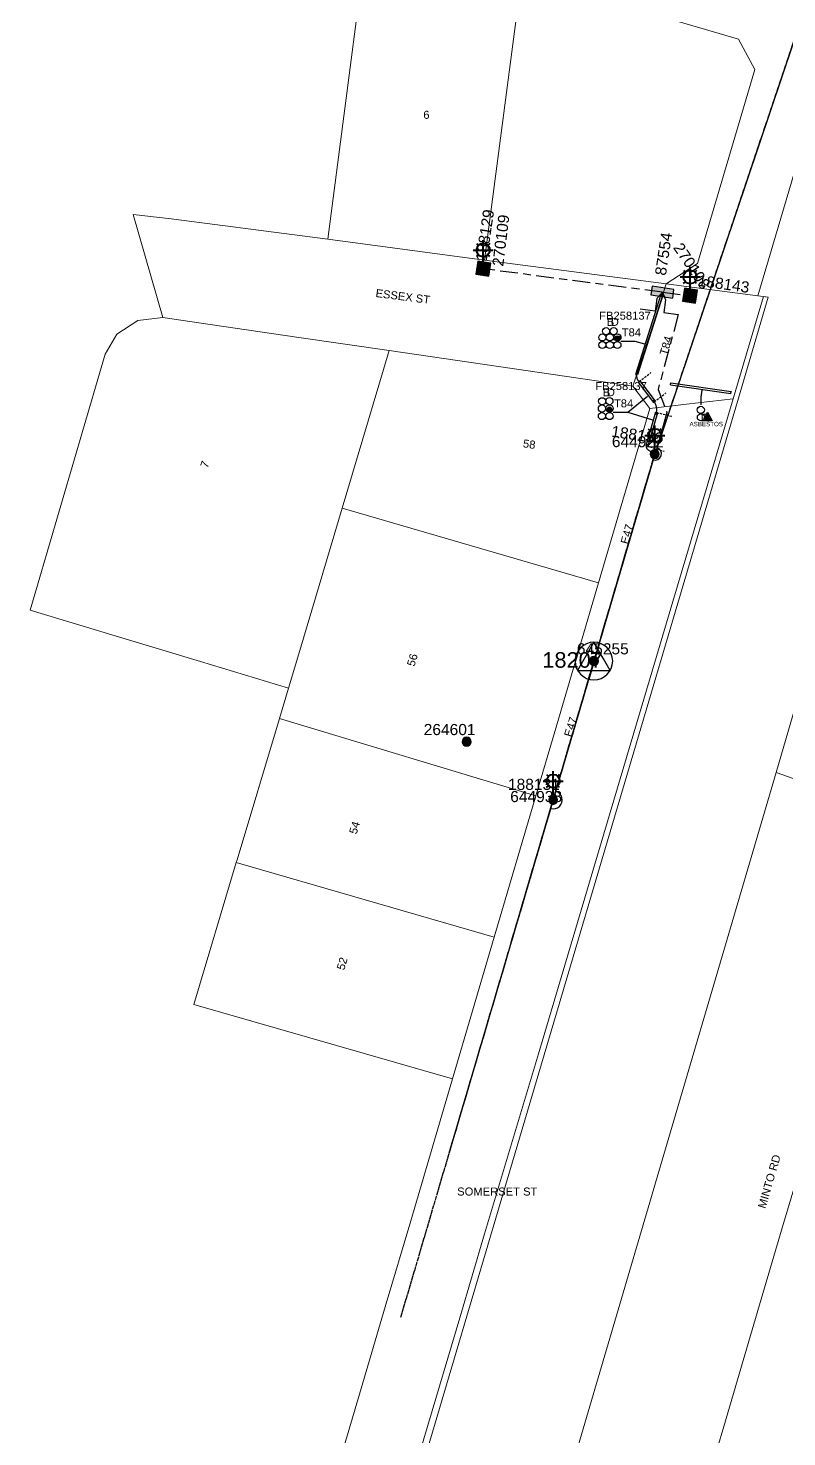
# Model space of a CAD drawing. Header units: metres. Extents: x 300457 to 302353, y 6232868 to 6234686.
# Drawn here: x 300828.5 to 300999, y 6233141.4 to 6233458.1 of the extents above; entities that cross this region are included whole.
import ezdxf
from ezdxf.enums import TextEntityAlignment as Align

# ---------------------------------------------------------------- set-up
doc = ezdxf.new("R2010")
doc.units = ezdxf.units.M
for name, pattern in [('Cable Exist OH', [1, 1, 0]), ('Cable Exist UG', [8.2, 4, -1.2, 1.8, -1.2]), ('DASHED', [0.75, 0.5, -0.25])]:
    doc.linetypes.add(name, pattern=pattern)
doc.layers.get('0').update_dxf_attribs({"color": 6})
for name, color, linetype, lineweight in [('Cadastre Buildings_SP_EXT', 9, 'Continuous', 5), ('Cadastre Land Parcels_SP_EXT', 9, 'Continuous', 5), ('Cadastre Roads_SP_EXT', 9, 'Continuous', 5)]:
    doc.layers.add(name, color=color, linetype=linetype, lineweight=lineweight)
for name, color, linetype in [('Duct_SP_EXT', 7, 'Continuous'), ('Equip_SP_SL_EXT', 7, 'Continuous'), ('Mains_HV_EXT', 7, 'Continuous'), ('Mains_LV_EXT', 7, 'Continuous'), ('Mains_LV_SL_EXT', 7, 'Continuous'), ('Mains_TR_EXT', 7, 'Continuous'), ('Sub_SP_TR_HV_LV_EXT', 7, 'Continuous'), ('SupportsOH_SP_TR_HV_LV_SL_EXT', 7, 'Continuous'), ('SupportsUG_SP_LV_EXT', 7, 'Continuous'), ('SupportsUG_SP_LV_SL_EXT', 7, 'Continuous'), ('Trench_SP_EXT', 7, 'Continuous')]:
    doc.layers.add(name, color=color, linetype=linetype)
doc.layers.add('UNKNOWN_FEATURES', color=1, linetype='DASHED', plot=False)
doc.styles.add('COLUMN_LABEL', font='arial.ttf')
doc.styles.add('iecARIAL', font='arial.ttf', dxfattribs={"height": 2})
doc.styles.add('iecNAME', font='times.ttf')
doc.styles.add('POLE_LABEL', font='arial.ttf')
doc.styles.get("Standard").update_dxf_attribs({"font": 'arial.ttf'})
doc.linetypes.add('Cable E OH', pattern='A,9.4,["E",Standard,S=1.7,R=0,X=0,Y=-1],0', length=9.4)

# ---------------------------------------------------------------- blocks, each defined once
blk = doc.blocks.new('SUB_POLE_EXT')
blk.add_wipeout([(0, 4.22), (0.42, 4.2), (0.83, 4.14), (1.21, 4.05), (1.62, 3.9), (1.99, 3.72), (2.35, 3.51), (2.68, 3.26), (2.99, 2.99), (3.28, 2.66), (3.52, 2.34), (3.76, 1.92), (3.9, 1.62), (4.04, 1.23), (4.18, 0.63), (4.22, 0), (4.18, -0.61), (4.06, -1.15), (3.9, -1.62), (3.58, -2.24), (3.22, -2.73), (2.97, -3.01), (2.68, -3.26), (2.36, -3.5), (2, -3.72), (1.64, -3.89), (1.25, -4.03), (0.82, -4.14), (0.42, -4.2), (0, -4.22), (-0.41, -4.2), (-0.8, -4.15), (-1.21, -4.05), (-1.62, -3.9), (-1.99, -3.73), (-2.35, -3.51), (-2.68, -3.26), (-2.96, -3.02), (-3.23, -2.72), (-3.51, -2.35), (-3.71, -2.01), (-3.91, -1.6), (-4.05, -1.21), (-4.16, -0.76), (-4.22, -0.14), (-4.21, 0.39), (-4.14, 0.83), (-4.03, 1.27), (-3.9, 1.63), (-3.71, 2.02), (-3.5, 2.37), (-3.28, 2.67), (-2.99, 2.99), (-2.68, 3.27), (-2.33, 3.52), (-1.98, 3.73), (-1.63, 3.9), (-1.2, 4.05), (-0.78, 4.15), (-0.4, 4.21)])
blk.add_line((2.16, 0.48), (2.16, 0.48, 0))
blk.add_lwpolyline([(-4.22, 0, 1), (4.22, 0, 1)], format="xyb", close=True)
blk.add_lwpolyline([(2.14, 0.52), (0, 4.22), (-3.66, -2.11), (3.66, -2.11)], close=True)
for tag, height, flags, p in [('ASSET_NUM', 3.5, 8, (2, 2)), ('STREET_CODE', 0.2, 9, (1.5, 0)), ('CONSTRUCTED_VOLTAGE', 0.2, 9, (1.5, -0.2)), ('OPERATING_VOLTAGE', 0.2, 9, (1.5, -0.6)), ('OPERATED_BY', 0.2, 9, (1.5, -0.8)), ('ORIENTATION', 0.2, 9, (1.5, -1.2)), ('OWNED_BY', 0.2, 9, (1.5, -1.4)), ('SECONDARY_VOLTAGE', 0.2, 9, (1.5, -1.6)), ('STATE', 0.2, 9, (1.5, -1.8)), ('SUBSTATION_TYPE', 0.2, 9, (1.5, -2)), ('STREETNAME', 0.2, 9, (1.5, -2.8)), ('SUBURB', 0.2, 9, (1.5, -3)), ('NO_PHASES', 0.2, 9, (1.5, -0.4)), ('MAINTAINED_BY', 0.2, 9, (1.5, -1)), ('USAGE', 0.2, 9, (1.5, -2.2)), ('LEGEND', 0.2, 9, (1.5, -2.4)), ('LOCATION', 0.2, 9, (1.5, -2.6)), ('NOTES', 0.2, 9, (1.5, -3.2)), ('Z', 0.2, 1, (1.5, -3.4))]:
    blk.add_attdef(tag, text='', height=height, dxfattribs=dict(flags=flags)).set_placement(p, align=Align.MIDDLE_LEFT)
blk = doc.blocks.new('COLUMN_EXT')
blk.add_hatch(color=256).paths.add_polyline_path([(-1.49, 1.48), (-1.49, -1.49), (1.48, -1.49), (1.48, 1.48)])
blk.add_lwpolyline([(-1.49, -1.49), (1.48, -1.49), (1.48, 1.48), (-1.49, 1.48)], close=True)
for tag, height, style, flags, p in [('ASSET_NUM', 2.5, 'COLUMN_LABEL', 8, (2, 2)), ('STRUCTURE_PLANT_NUMBER', 0.2, 'POLE_LABEL', 9, (1.81, 0.03)), ('STREET_CODE', 0.2, 'COLUMN_LABEL', 9, (1.81, -0.2))]:
    blk.add_attdef(tag, text='', height=height, dxfattribs=dict(style=style, flags=flags)).set_placement(p, align=Align.MIDDLE_LEFT)
at = {"flags": 1}
blk.add_attdef('Z', (1.81, -2.35), '', height=0.2, dxfattribs=at)
at = {"flags": 9}
for tag, p in [('COLUMN_TYPE', (1.81, -0.4)), ('OWNED_BY', (1.81, -0.6)), ('STATE', (1.81, -0.8)), ('USAGE', (1.81, -1)), ('STREETNAME', (1.81, -1.6)), ('SUBURB', (1.81, -1.8)), ('LEGEND', (1.81, -1.2)), ('LOCATION', (1.81, -1.4)), ('NOTES', (1.81, -2))]:
    blk.add_attdef(tag, text='', height=0.2, dxfattribs=at).set_placement(p, align=Align.MIDDLE_LEFT)
blk = doc.blocks.new('PILLAR_EXT')
blk.add_hatch(color=256).paths.add_polyline_path([(-2.475, 0.99), (-2.475, -0.99), (2.475, -0.99), (2.475, 0.99)])
blk.add_lwpolyline([(-2.475, -0.99), (2.475, -0.99), (2.475, 0.99), (-2.475, 0.99)], close=True)
at = {"style": 'iecARIAL', "flags": 8}
blk.add_attdef('ASSET_NUM', (1.5, 3.5), '', height=2.5, dxfattribs=at)
for tag, p, flags in [('OWNED_BY', (0, -0.2), 9), ('STATE', (0, -0.4), 9), ('SUPPORT_TYPE', (0, -0.6), 9), ('STREETNAME', (0, -1.8), 9), ('SUBURB', (0, -2), 1), ('USAGE', (0, -0.8), 9), ('LEGEND', (0, -1), 9), ('LOCATION', (0, -1.2), 9), ('NOTES', (0, -1.4), 9), ('PARENT', (0, -1.6), 9)]:
    blk.add_attdef(tag, p, '', height=0.2, dxfattribs=dict(flags=flags))
blk = doc.blocks.new('DUCT_EXT')
blk.add_circle((0, 0.8), 0.8)
at = {"flags": 1}
blk.add_attdef('Z', (0, 0), '', height=0.2, dxfattribs=at)
at = {"flags": 9}
for tag, p in [('DUCT_CODE', (0, 0)), ('XSECT_TYPE', (0, -0.2)), ('STATE', (0, -0.6)), ('FB_REFERENCE', (0, -0.4)), ('NOTES', (0, -0.8))]:
    blk.add_attdef(tag, text='', height=0.2, dxfattribs=at).set_placement(p, align=Align.MIDDLE_LEFT)
blk = doc.blocks.new('SL_LANTERN_EXT')
at = {"lineweight": 40}
for p, q in [((0, 1.97), (0, 6.47)), ((-2.25, 4.22), (2.25, 4.22)), ((-1.46, 5.68), (-1.06, 5.28)), ((1.46, 5.68), (1.06, 5.28)), ((-1.46, 2.76), (-1.06, 3.16)), ((0, 0), (0, 2.72)), ((1.46, 2.76), (1.06, 3.16))]:
    blk.add_line(p, q, dxfattribs=at)
blk.add_circle((0, 4.22), 1.5, dxfattribs=at)
at = {"style": 'iecARIAL', "flags": 8}
blk.add_attdef('ASSET_NUM', (1.5, 1.5), '', height=2.5, dxfattribs=at)
for tag, p, height, flags in [('OPERATING_VOLTAGE', (0.98, -1.65), 0.2, 9), ('ORIENTATION', (0.98, -1.85), 0.2, 9), ('OWNED_BY', (0.98, -2.05), 0.2, 9), ('STATE', (0.98, -2.25), 0.2, 9), ('CONSTRUCTED_VOLTAGE', (0.98, -0.65), 0.2, 9), ('CONTROL_TYPE', (0.98, -0.85), 0.2, 9), ('LANTERN_PURPOSE', (0.98, -1.05), 0.2, 9), ('LANTERN_TYPE', (0.98, -1.25), 0.2, 9), ('NO_PHASES', (0.98, -1.45), 0.2, 9), ('USAGE', (0.98, -2.45), 0.2, 9), ('CEXIST', (0.98, -2.65), 0.2, 9), ('CNEW', (0.98, -2.85), 0.2, 9), ('CNUMBER', (0.98, -3.05), 0.2, 9), ('CREMOVE', (0.98, -3.25), 0.2, 9), ('LNUMBER', (2.18, -3.25), 2.5, 8), ('CREPLACE', (0.98, -3.45), 0.2, 9), ('LKINGHEIGHT', (0.98, -3.65), 0.2, 9), ('LBRACKET', (0.98, -3.85), 0.2, 9), ('LBRACKETVOCAB', (0.98, -4.05), 0.2, 9), ('LCATEGORY', (0.98, -4.25), 0.2, 9), ('LCHARGE1', (0.98, -4.45), 0.2, 9), ('LCHARGE1PERCENT', (0.98, -4.65), 0.2, 9), ('LCHARGE2', (0.98, -4.85), 0.2, 9), ('LCHARGE2PERCENT', (0.98, -5.05), 0.2, 9), ('LCHARGE3', (0.98, -5.25), 0.2, 9), ('LCHARGE3PERCENT', (0.98, -5.45), 0.2, 9), ('LEXIST', (0.98, -5.65), 0.2, 9), ('LLAMP', (0.98, -5.85), 0.2, 9), ('LLAMPVOCAB', (0.98, -6.05), 0.2, 9), ('LMAST', (0.98, -6.25), 0.2, 9), ('LMASTVOCAB', (0.98, -6.45), 0.2, 9), ('STREETNAME', (0.98, -9.25), 0.2, 9), ('SUBURB', (0.98, -9.45), 0.2, 1), ('LNEW', (0.98, -6.65), 0.2, 9), ('LANTNUMBER', (0.98, -6.85), 0.2, 9), ('LOUTREACH', (0.98, -7.25), 0.2, 9), ('LOUTREACHVOCAB', (0.98, -7.45), 0.2, 9), ('LRATECODE', (0.98, -7.65), 0.2, 9), ('LREMOVE', (0.98, -7.85), 0.2, 9), ('LREPLACE', (0.98, -8.05), 0.2, 9), ('LTYPE', (0.98, -8.25), 0.2, 9), ('LTYPEVOCAB', (0.98, -8.45), 0.2, 9), ('LEGEND', (0.98, -8.65), 0.2, 9), ('LOCATION', (0.98, -8.85), 0.2, 9), ('NOTES', (0.98, -9.05), 0.2, 9)]:
    blk.add_attdef(tag, p, '', height=height, dxfattribs=dict(flags=flags))
blk = doc.blocks.new('POLE_EXT')
blk.add_hatch(color=256).paths.add_polyline_path([(-1, 0, 1), (1, 0, 1)])
blk.add_lwpolyline([(-1, 0, 1), (1, 0, 1)], format="xyb", close=True)
for tag, height, flags, p in [('pNumber', 2.5, 8, (-17.84, 2.07)), ('OWNED_BY', 0.2, 9, (1.35, -0.4)), ('SPECIAL_USE', 0.2, 9, (1.35, -0.8)), ('STATE', 0.2, 9, (1.35, -1)), ('cLV', 0.2, 9, (1.35, -1.4)), ('hDepth', 0.2, 9, (1.35, -1.6)), ('hDia', 0.2, 9, (1.35, -1.8)), ('cHV', 0.2, 9, (1.35, -2)), ('PARENT', 0.2, 9, (1.35, -0.6)), ('USAGE', 0.2, 9, (1.35, -1.2)), ('LBRACKET', 0.2, 9, (1.35, -2.2)), ('LExisting', 0.2, 9, (1.35, -2.4)), ('LANTNUMBER', 0.2, 9, (1.35, -2.6)), ('LOther', 0.2, 9, (1.35, -2.8)), ('LRemove', 0.2, 9, (1.35, -3)), ('LEGEND', 0.2, 9, (1.35, -3.2)), ('cLinedev', 0.2, 9, (1.35, -3.4)), ('pExisting', 0.2, 9, (1.35, -3.8)), ('pFooting', 0.2, 9, (1.35, -4.4)), ('pNew', 0.2, 9, (1.35, -4.6)), ('pRelocate', 0.2, 9, (1.35, -5)), ('pRemove', 0.2, 9, (1.35, -5.2)), ('pReplace', 0.2, 9, (1.35, -5.4)), ('pStay', 0.2, 9, (1.35, -5.6)), ('pType', 0.2, 9, (1.35, -5.8)), ('cspan', 0.2, 9, (1.35, -6)), ('STREETNAME', 0.2, 9, (1.35, -6.2)), ('SUBURB', 0.2, 9, (1.35, -6.4)), ('LOCATION', 0.2, 9, (1.35, -3.6)), ('PFNUMBER', 0.2, 9, (1.35, -4)), ('NEWPFNUMBER', 0.2, 9, (1.35, -4.2)), ('OPERATED_BY', 0.2, 9, (1.36, -7.01)), ('NOTES', 0.2, 9, (1.35, -6.6)), ('MAINTAINED_BY', 0.2, 9, (1.36, -6.81))]:
    blk.add_attdef(tag, text='', height=height, dxfattribs=dict(flags=flags)).set_placement(p, align=Align.MIDDLE_LEFT)
at = {"style": 'POLE_LABEL'}
for tag, height, flags, p in [('ASSET_NUM', 2.5, 8, (2, 2)), ('STRUCTURE_PLANT_NUMBER', 0.2, 9, (1.35, 0.03)), ('STREET_CODE', 0.2, 9, (1.35, -0.2))]:
    blk.add_attdef(tag, text='', height=height, dxfattribs=dict(at, flags=flags)).set_placement(p, align=Align.MIDDLE_LEFT)
at = {"flags": 1}
blk.add_attdef('Z', (1.35, -7.33), '', height=0.2, dxfattribs=at)
blk = doc.blocks.new('WARNING_FEATURE_EXT')
h = blk.add_hatch(color=2)
h.dxf.hatch_style = 1
h.paths.add_polyline_path([(0, 1.99), (-0.99, 0), (1, 0)])
at = {"color": 18, "true_color": 0x000000}
blk.add_lwpolyline([(-0.99, 0), (0, 1.99), (1, 0)], close=True, dxfattribs=at)
at = {"color": 18, "true_color": 0x000000, "insert": (0, 0.87), "char_height": 1.5, "attachment_point": 5, "line_spacing_factor": 1.5, "style": 'iecNAME'}
blk.add_mtext_dynamic_manual_height_columns('!', width=1.5, gutter_width=4, heights=[0], dxfattribs=at)
at = {"color": 2, "flags": 1}
for tag, p in [('STATE', (1.19, 2.01)), ('HAZMAT_ID', (1.19, 0.72))]:
    blk.add_attdef(tag, p, '', height=0.8, dxfattribs=at)
at = {"color": 2}
blk.add_attdef('WARNING_TYPE', text='', height=1, dxfattribs=at).set_placement((-4.07, -1.22), (4.88, -1.22), align=Align.ALIGNED)
at = {"color": 2, "flags": 1}
blk.add_attdef('WARNING_DESC', text='', height=0.8, dxfattribs=at).set_placement((1.19, -0.56), align=Align.MIDDLE_CENTER)
blk = doc.blocks.new('CABLE_LARGE_EXT')
h = blk.add_hatch(color=256)
edge = h.paths.add_edge_path()
edge.add_arc((0, 0.55), 0.55, 0, 360)
blk.add_circle((0, 0.55), 0.55)
at = {"flags": 1}
blk.add_attdef('Z', (0, 0), '', height=0.2, dxfattribs=at)
at = {"flags": 9}
for tag, p in [('COND_CODE', (0, 0)), ('STATE', (0, -0.4)), ('XSECT_SIZE', (0, -0.6)), ('FB_REFERENCE', (0, -0.2)), ('NOTES', (0, -0.8))]:
    blk.add_attdef(tag, text='', height=0.2, dxfattribs=at).set_placement(p, align=Align.MIDDLE_LEFT)

msp = doc.modelspace()

# ---------------------------------------------------------------- linework, layer by layer
at = {"layer": 'Cadastre Buildings_SP_EXT', "linetype": 'Continuous'}
msp.add_lwpolyline([(300931.04, 6233405.99), (300971.9, 6233400.67), (300978.94, 6233405.22), (300991.83, 6233448.81), (300988.15, 6233455.67), (300971.49, 6233460.57), (300938.78, 6233464.86), (300931.04, 6233405.99)], close=True, dxfattribs=at)
at = {"layer": 'Cadastre Land Parcels_SP_EXT', "linetype": 'Continuous'}
msp.add_lwpolyline([(300800.73, 6233482.98), (300833.86, 6233478.63), (300868.33, 6233474.1), (300903.51, 6233469.5), (300938.78, 6233464.86), (300971.49, 6233460.57), (300988.15, 6233455.67), (300991.83, 6233448.81), (300978.94, 6233405.22), (300971.9, 6233400.67), (300992.44, 6233397.97), (300992.44, 6233397.97), (301012.77, 6233466.59), (301081.63, 6233698.99)], dxfattribs=at)
for points in [[(300938.78, 6233464.86), (300903.51, 6233469.5), (300895.84, 6233410.66), (300931.04, 6233405.99), (300938.78, 6233464.86)], [(300828.97, 6233327.24), (300848.03, 6233321.51), (300867.23, 6233315.69), (300886.98, 6233309.72), (300889.53, 6233318.17), (300899.07, 6233350.18), (300909.62, 6233385.65), (300889.29, 6233388.59), (300869.42, 6233391.51), (300858.79, 6233393.05), (300853.15, 6233392.43), (300848.4, 6233389.33), (300845.84, 6233384.86), (300828.97, 6233327.24)], [(300956.66, 6233333.4), (300968.22, 6233372.64), (300964.42, 6233377.66), (300909.62, 6233385.65), (300899.07, 6233350.18), (300956.66, 6233333.4)], [(300942.59, 6233285.49), (300884.96, 6233302.89), (300875.49, 6233271.13), (300875.24, 6233270.53), (300933.2, 6233253.72), (300942.59, 6233285.49)], [(300933.2, 6233253.72), (300875.24, 6233270.53), (300865.76, 6233238.62), (300923.86, 6233221.88), (300933.2, 6233253.72)]]:
    msp.add_lwpolyline(points, close=True, dxfattribs=at)
at = {"layer": 'Cadastre Roads_SP_EXT', "linetype": 'Continuous'}
for points in [[(300852.13, 6233416.2), (300858.79, 6233393.05), (300869.42, 6233391.51), (300889.29, 6233388.59), (300909.62, 6233385.65), (300964.42, 6233377.66), (300968.25, 6233389.44), (300971.9, 6233400.67), (300931.04, 6233405.99), (300895.84, 6233410.66), (300860.66, 6233415.29), (300852.13, 6233416.2)], [(301024.88, 6233280.78), (301016.67, 6233283.68), (301011.09, 6233285.65), (300996.63, 6233290.76), (300940.71, 6233100.58), (300957.79, 6233096.35), (300970.08, 6233093.31), (300970.4, 6233094.43), (300975.16, 6233110.78), (300980.6, 6233129.31), (300984.81, 6233143.7), (300989.17, 6233158.55), (300993.63, 6233173.64), (300997.78, 6233187.81), (301002.14, 6233202.41), (301006.5, 6233217.03), (301010.86, 6233231.63), (301015.93, 6233249.39), (301017.42, 6233254.77), (301020.83, 6233267.02), (301024.88, 6233280.78)]]:
    msp.add_lwpolyline(points, close=True, dxfattribs=at)
at = {"layer": 'Duct_SP_EXT'}
for p, q in [((300970.69, 6233398.22), (300965, 6233380.29)), ((300971.15, 6233398.07), (300965.46, 6233380.15)), ((300970.69, 6233398.22), (300970.92, 6233398.14)), ((300971.15, 6233398.07), (300970.92, 6233398.14)), ((300965, 6233380.29), (300965.23, 6233380.22)), ((300965.46, 6233380.15), (300965.23, 6233380.22)), ((300965.58, 6233378.54), (300965.78, 6233378.69)), ((300965.58, 6233378.54), (300969.05, 6233373.96)), ((300965.97, 6233378.83), (300965.78, 6233378.69)), ((300965.97, 6233378.83), (300969.43, 6233374.25)), ((300972.84, 6233377.92), (300972.87, 6233378.16)), ((300972.84, 6233377.92), (300986.41, 6233375.95)), ((300972.91, 6233378.4), (300972.87, 6233378.16)), ((300972.91, 6233378.4), (300986.48, 6233376.43)), ((300969.05, 6233373.96), (300969.24, 6233374.1)), ((300969.43, 6233374.25), (300969.24, 6233374.1)), ((300986.41, 6233375.95), (300986.44, 6233376.19)), ((300986.48, 6233376.43), (300986.44, 6233376.19)), ((300969.49, 6233371.78), (300967.27, 6233364.25)), ((300969.95, 6233371.64), (300967.73, 6233364.11)), ((300969.49, 6233371.78), (300969.72, 6233371.71)), ((300969.95, 6233371.64), (300969.72, 6233371.71)), ((300967.27, 6233364.25), (300967.5, 6233364.18)), ((300967.73, 6233364.11), (300967.5, 6233364.18))]:
    msp.add_line(p, q, dxfattribs=at)
for points in [[(300961.72, 6233387.78), (300964.83, 6233387.78), (300967.04, 6233387.14)], [(300963.29, 6233371.81), (300967.71, 6233375.42)], [(300979.72, 6233373.44), (300979.72, 6233375.17), (300979.97, 6233376.7)], [(300959.93, 6233371.81), (300963.25, 6233371.81), (300968.81, 6233370.09)]]:
    msp.add_lwpolyline(points, dxfattribs=at)
at = {"layer": 'Mains_HV_EXT', "linetype": 'Cable E OH'}
for points in [[(301005.65, 6233470.45), (300969.31, 6233362.34)], [(300946.48, 6233284.6), (300923.06, 6233205.1)]]:
    msp.add_lwpolyline(points, dxfattribs=at)
at = {"layer": 'Mains_LV_EXT', "linetype": 'Cable Exist UG'}
for points in [[(300971.04, 6233398.77), (300969.81, 6233397.32), (300969.42, 6233394.51), (300966.02, 6233394.93)], [(300971.04, 6233398.77), (300971.73, 6233397.05), (300971.32, 6233394.17), (300974.61, 6233393.76)], [(300974.61, 6233393.76), (300970.05, 6233376.85), (300972.06, 6233371.7), (300970.93, 6233367.79), (300969.37, 6233362.35)]]:
    msp.add_lwpolyline(points, dxfattribs=at)
at = {"layer": 'Mains_LV_EXT', "linetype": 'Continuous'}
for points in [[(300968.93, 6233361.04, 0.999985), (300969.8, 6233363.81)], [(300945.92, 6233282.68, 1.021585), (300947.04, 6233286.52)]]:
    msp.add_lwpolyline(points, format="xyb", dxfattribs=at)
at = {"layer": 'Mains_LV_EXT', "linetype": 'Cable Exist OH'}
msp.add_lwpolyline([(300937.06, 6233252.59), (300946.48, 6233284.6)], dxfattribs=at)
at = {"layer": 'Mains_LV_SL_EXT', "linetype": 'Cable Exist UG'}
for points in [[(300971.04, 6233398.77), (300930.77, 6233404.02)], [(300971.04, 6233398.77), (300977.25, 6233397.96)]]:
    msp.add_lwpolyline(points, dxfattribs=at)
at = {"layer": 'Mains_TR_EXT', "linetype": 'Cable Exist OH'}
for points in [[(301005.65, 6233470.45), (300969.31, 6233362.34)], [(300946.48, 6233284.6), (300923.06, 6233205.1)]]:
    msp.add_lwpolyline(points, dxfattribs=at)
at = {"layer": 'Trench_SP_EXT', "linetype": 'Cable Exist UG'}
msp.add_lwpolyline([(300971.04, 6233398.77), (300970.83, 6233397.86)], dxfattribs=at)
for points in [[(300965.35, 6233380.61), (300965.2, 6233380.03), (300965.2, 6233380.03, 0.228123), (300965.78, 6233378.69)], [(300968.92, 6233374.53), (300969.49, 6233373.58), (300969.49, 6233373.58, -0.186641), (300969.6, 6233371.29)], [(300967.63, 6233364.61, 0.467562), (300967.75, 6233363.39), (300967.75, 6233363.39), (300969.31, 6233362.34)]]:
    msp.add_lwpolyline(points, format="xyb", dxfattribs=at)
at = {"layer": 'UNKNOWN_FEATURES'}
for points in [[(300965.78, 6233378.69), (300968.41, 6233380.68)], [(300969.17, 6233374.11), (300971.82, 6233376.1)], [(300969.72, 6233371.71), (300973.23, 6233370.84)], [(300967.5, 6233364.18), (300971.39, 6233363.02)]]:
    msp.add_lwpolyline(points, dxfattribs=at)

# ---------------------------------------------------------------- block references
at = {"layer": 'Duct_SP_EXT'}
for name, p in [('DUCT_EXT', (300958.37, 6233389.19)), ('DUCT_EXT', (300960.07, 6233389.19)), ('DUCT_EXT', (300957.52, 6233387.79)), ('DUCT_EXT', (300957.52, 6233386.09)), ('DUCT_EXT', (300959.22, 6233387.79)), ('DUCT_EXT', (300959.22, 6233386.09)), ('DUCT_EXT', (300960.92, 6233387.79)), ('DUCT_EXT', (300960.92, 6233386.09)), ('CABLE_LARGE_EXT', (300960.94, 6233387.83)), ('DUCT_EXT', (300957.49, 6233373.44)), ('DUCT_EXT', (300959.12, 6233373.47)), ('DUCT_EXT', (300957.44, 6233371.81)), ('DUCT_EXT', (300957.44, 6233370.11)), ('DUCT_EXT', (300959.14, 6233371.81)), ('DUCT_EXT', (300959.14, 6233370.11)), ('CABLE_LARGE_EXT', (300959.12, 6233371.85)), ('DUCT_EXT', (300979.66, 6233371.5)), ('DUCT_EXT', (300979.68, 6233369.83))]:
    msp.add_blockref(name, p, dxfattribs=at)
ref = msp.add_blockref('WARNING_FEATURE_EXT', (300981.18, 6233369.83), dxfattribs=at)
ref.add_attrib('WARNING_TYPE', 'ASBESTOS', (300977.12, 6233368.61), dxfattribs={"layer": '0', "color": 2, "height": 1})
at = {"layer": 'Equip_SP_SL_EXT'}
ref = msp.add_blockref('SL_LANTERN_EXT', (300930.77, 6233404.02), dxfattribs=at)
ref.add_attrib('ASSET_NUM', '188129', dxfattribs={"layer": '0', "height": 2.5, "rotation": 81.4861, "style": 'iecARIAL'}).set_placement((300932.27, 6233405.52), align=Align.BOTTOM_LEFT)
ref = msp.add_blockref('SL_LANTERN_EXT', (300977.25, 6233397.96), dxfattribs=at)
ref.add_attrib('ASSET_NUM', '188143', dxfattribs={"layer": '0', "height": 2.5, "rotation": 352.0543, "style": 'iecARIAL'}).set_placement((300978.75, 6233399.46), align=Align.BOTTOM_LEFT)
ref = msp.add_blockref('SL_LANTERN_EXT', (300969.31, 6233362.34), dxfattribs=at)
ref.add_attrib('ASSET_NUM', '188130', dxfattribs={"layer": '0', "height": 2.5, "rotation": 351.4499, "style": 'iecARIAL'}).set_placement((300970.81, 6233363.84), align=Align.BOTTOM_RIGHT)
ref = msp.add_blockref('SL_LANTERN_EXT', (300946.48, 6233284.6), dxfattribs=at)
ref.add_attrib('ASSET_NUM', '188131', dxfattribs={"layer": '0', "height": 2.5, "rotation": 0.0424, "style": 'iecARIAL'}).set_placement((300947.98, 6233286.1), align=Align.BOTTOM_RIGHT)
at = {"layer": 'Sub_SP_TR_HV_LV_EXT'}
ref = msp.add_blockref('SUB_POLE_EXT', (300955.64, 6233315.82), dxfattribs=at)
ref.add_attrib('ASSET_NUM', '18207', dxfattribs={"layer": '0', "height": 3.5}).set_placement((300957.64, 6233316.07), align=Align.MIDDLE_RIGHT)
at = {"layer": 'SupportsOH_SP_TR_HV_LV_SL_EXT'}
ref = msp.add_blockref('POLE_EXT', (300969.31, 6233362.34), dxfattribs=at)
ref.add_attrib('ASSET_NUM', '644922', dxfattribs={"layer": '0', "height": 2.5, "rotation": 359.5342, "style": 'POLE_LABEL'}).set_placement((300971.31, 6233363.09), align=Align.BOTTOM_RIGHT)
ref = msp.add_blockref('POLE_EXT', (300927.04, 6233297.67), dxfattribs=at)
ref.add_attrib('ASSET_NUM', '264601', dxfattribs={"layer": '0', "height": 2.5, "style": 'POLE_LABEL'}).set_placement((300929.04, 6233298.42), align=Align.BOTTOM_RIGHT)
ref = msp.add_blockref('POLE_EXT', (300946.48, 6233284.6), dxfattribs=at)
ref.add_attrib('ASSET_NUM', '644938', dxfattribs={"layer": '0', "height": 2.5, "style": 'POLE_LABEL'}).set_placement((300948.48, 6233285.35), align=Align.MIDDLE_RIGHT)
at = {"layer": 'SupportsUG_SP_LV_EXT'}
ref = msp.add_blockref('PILLAR_EXT', (300971.04, 6233398.77), dxfattribs=dict(at, rotation=171.3775101000722))
ref.add_attrib('ASSET_NUM', '87554', dxfattribs={"layer": '0', "height": 2.5, "rotation": 81.4862, "style": 'iecARIAL'}).set_placement((300972.54, 6233402.27), align=Align.BOTTOM_LEFT)
at = {"layer": 'SupportsUG_SP_LV_SL_EXT'}
ref = msp.add_blockref('COLUMN_EXT', (300930.77, 6233404.02), dxfattribs=dict(at, rotation=171.2581620818894))
ref.add_attrib('ASSET_NUM', '270109', dxfattribs={"layer": '0', "height": 2.5, "rotation": 82.9752, "style": 'COLUMN_LABEL'}).set_placement((300932.77, 6233404.77), align=Align.TOP_LEFT)
ref = msp.add_blockref('COLUMN_EXT', (300977.25, 6233397.96), dxfattribs=dict(at, rotation=171.3671059140779))
ref.add_attrib('ASSET_NUM', '270108', dxfattribs={"layer": '0', "height": 2.5, "rotation": 303.9958, "style": 'COLUMN_LABEL'}).set_placement((300979.25, 6233398.71), align=Align.BOTTOM_RIGHT)

# ---------------------------------------------------------------- texts
at = {"layer": 'Cadastre Land Parcels_SP_EXT'}
msp.add_text('6', height=1.8, dxfattribs=at).set_placement((300917.3, 6233437.75))
for s, rotation, p in [('58', 351.6739, (300939.6, 6233363.91)), ('7', 69.2451, (300868.79, 6233359.07)), ('56', 73.6071, (300915.3, 6233314.48)), ('54', 73.5934, (300902.3, 6233276.75)), ('52', 73.591, (300899.52, 6233246.19))]:
    msp.add_text(s, height=1.8, rotation=rotation, dxfattribs=at).set_placement(p)
at = {"layer": 'Cadastre Roads_SP_EXT'}
for s, rotation, p in [('ESSEX ST', 352.6947, (300906.49, 6233397.7)), ('MINTO RD', 73.6613, (300994.15, 6233192.58))]:
    msp.add_text(s, height=1.8, rotation=rotation, dxfattribs=at).set_placement(p)
msp.add_text('SOMERSET ST', height=1.8, dxfattribs=at).set_placement((300924.91, 6233195.63))
at = {"layer": 'Duct_SP_EXT'}
for s, p in [('FB258137', (300956.82, 6233392.59)), ('B', (300958.52, 6233391.19)), ('D', (300959.42, 6233391.19)), ('T84', (300961.89, 6233388.84)), ('FB258137', (300955.94, 6233376.76)), ('B', (300957.64, 6233375.36)), ('D', (300958.54, 6233375.36)), ('T84', (300960.14, 6233372.86)), ('F', (300979.62, 6233369.64))]:
    msp.add_text(s, height=1.8, dxfattribs=at).set_placement(p)
at = {"layer": 'Mains_LV_EXT'}
for s, rotation, p in [('T84', 73.8403, (300972.09, 6233384.4)), ('E47', 74.7202, (300963.33, 6233341.97)), ('E47', 72.5531, (300950.59, 6233298.61))]:
    msp.add_text(s, height=1.8, rotation=rotation, dxfattribs=at).set_placement(p)

# ---------------------------------------------------------------- next in the draw order: linework, layer by layer
at = {"layer": 'Cadastre Land Parcels_SP_EXT', "linetype": 'Continuous'}
for points in [[(301081.63, 6233698.99), (301012.77, 6233466.59), (300992.44, 6233397.97), (300994.81, 6233397.66), (300988.1, 6233374.93), (300916.61, 6233133.07)], [(300940.71, 6233100.58), (300996.63, 6233290.76), (301002.54, 6233311.06), (301011.16, 6233340.41), (301010.2, 6233340.92), (301009.34, 6233341.37), (301014.97, 6233360.51), (301022.99, 6233387.81), (301024.05, 6233387.51), (301024.9, 6233387.3), (301026.42, 6233391.56), (301031.96, 6233391.4), (301033.74, 6233397.34), (301069.28, 6233518.01), (301076.98, 6233543.8), (301100.59, 6233623.39), (301107.81, 6233647.6)]]:
    msp.add_lwpolyline(points, dxfattribs=at)
for points in [[(300845.69, 6232894.6), (300875.12, 6232993.61), (300876.2, 6232996.15), (300880.66, 6233011.44), (300881.06, 6233012.8), (300916.61, 6233133.07), (300988.1, 6233374.93), (300994.81, 6233397.66), (300993.74, 6233397.8), (300986.9, 6233374.79), (300973.36, 6233329.24), (300943.16, 6233227.51), (300931.08, 6233186.99), (300925.5, 6233168.14), (300910.15, 6233116.49), (300903.88, 6233095.38), (300882.52, 6233023.31), (300880.5, 6233018.65), (300878.16, 6233012.05), (300873.33, 6232995.79), (300835.3, 6232867.76), (300845.69, 6232894.6)], [(300956.66, 6233333.4), (300899.07, 6233350.18), (300889.53, 6233318.17), (300886.98, 6233309.72), (300884.96, 6233302.89), (300942.59, 6233285.49), (300947.29, 6233301.49), (300956.66, 6233333.4)]]:
    msp.add_lwpolyline(points, close=True, dxfattribs=at)
at = {"layer": 'Cadastre Roads_SP_EXT', "linetype": 'Continuous'}
msp.add_lwpolyline([(300910.15, 6233116.49), (300925.5, 6233168.14), (300931.08, 6233186.99), (300943.16, 6233227.51), (300973.36, 6233329.24), (300986.9, 6233374.79), (300976.46, 6233373.59), (300968.22, 6233372.64), (300956.66, 6233333.4), (300947.29, 6233301.49), (300942.59, 6233285.49), (300933.2, 6233253.71), (300923.86, 6233221.89), (300914.46, 6233189.93), (300908.75, 6233170.61), (300902.96, 6233150.97), (300891.57, 6233112.45)], dxfattribs=at)
at = {"layer": 'Mains_HV_EXT', "linetype": 'Cable E OH'}
msp.add_lwpolyline([(300969.31, 6233362.34), (300946.48, 6233284.6)], dxfattribs=at)
at = {"layer": 'Mains_HV_EXT', "linetype": 'Cable Exist OH'}
msp.add_lwpolyline([(300955.64, 6233315.82), (300912.16, 6233168.13)], dxfattribs=at)
at = {"layer": 'Mains_LV_EXT', "linetype": 'Cable Exist OH'}
for points in [[(300955.64, 6233315.82), (300969.31, 6233362.34)], [(300946.48, 6233284.6), (300955.64, 6233315.82)]]:
    msp.add_lwpolyline(points, dxfattribs=at)
at = {"layer": 'Mains_TR_EXT', "linetype": 'Cable Exist OH'}
msp.add_lwpolyline([(300969.31, 6233362.34), (300946.48, 6233284.6)], dxfattribs=at)

# ---------------------------------------------------------------- next in the draw order: block references
at = {"layer": 'SupportsOH_SP_TR_HV_LV_SL_EXT'}
ref = msp.add_blockref('POLE_EXT', (300955.64, 6233315.82), dxfattribs=at)
ref.add_attrib('ASSET_NUM', '645255', dxfattribs={"layer": '0', "height": 2.5, "style": 'POLE_LABEL'}).set_placement((300957.64, 6233316.57), align=Align.BOTTOM_CENTER)

doc.saveas('drawing.dxf')
